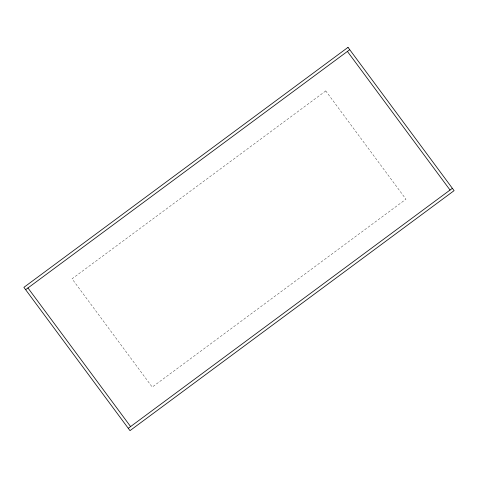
<?xml version="1.0" encoding="UTF-8"?>
<svg xmlns="http://www.w3.org/2000/svg" width="478" height="478" viewBox="0 0 478 478"><rect width="100%" height="100%" fill="white"/><g stroke="black" fill="none" stroke-linecap="round" stroke-linejoin="round"><path stroke-width="0.36" stroke-dasharray="2.39 1.79" d="M325.769 90.922L72.047 278.794L152.231 387.078L405.953 199.207L325.769 90.922"/><path stroke-width="0.72" d="M25.627 289.686L349.735 49.7M128.265 428.3L452.373 188.314M347.398 51.427L450.043 190.041M27.957 287.959L130.602 426.573M348.008 47.364L23.9 287.35L129.992 430.636L454.1 190.65L348.008 47.364"/></g></svg>
